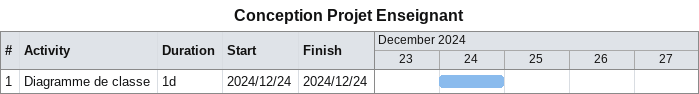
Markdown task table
Conception Projet Enseignant

| ID | Task | Duration | Start | Finish |
|---|---|---|---|---|
| 1 | Diagramme de classe | 1d | 2024-12-24 | 2024-12-24 |
